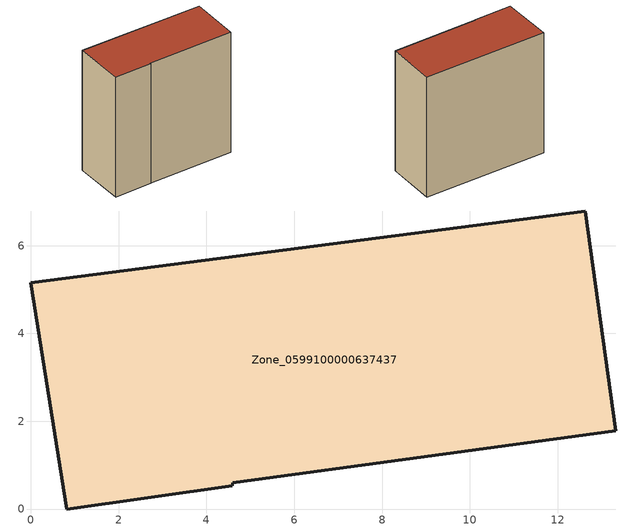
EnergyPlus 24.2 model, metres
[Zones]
Zone_0599100000637437
 floor ground (C_G): 0,5.16 12.63,6.79 13.32,1.78 4.6,0.6 4.59,0.53 0.82,0 z0
 wall outside (C_F): 0.82,0 4.59,0.53 4.6,0.6 13.32,1.78 12.63,6.79 0,5.16 0.82,0 z0:13.21
 roof outside (C_R): 12.63,6.79 0,5.16 0.82,0 4.59,0.53 4.6,0.6 13.32,1.78 z13.21
[BUILDING]
Pand.0599100000637437: North Axis=0; Terrain=City; Loads Convergence Tolerance Value=0.04; Temperature Convergence Tolerance Value=0.4; Solar Distribution=FullExterior; Maximum Number of Warmup Days=25; Minimum Number of Warmup Days=1
[Site:Location]
Rotterdam.The.Hague.AP_ZH_NLD Design_Conditions: Latitude=51.96; Longitude=4.45; Time Zone=1; Elevation=-4.5
[SITE:GROUNDTEMPERATURE:BUILDINGSURFACE]
18, 18, 18, 18, 18, 18, 18, 18, 18, 18, 18, 18
[MATERIAL] Thermal Absorptance=0.9; Solar Absorptance=0.7; Visible Absorptance=0.7
Name | Roughness | Thickness | Conductivity | Density | Specific Heat
G.TI.1946 | MediumSmooth | 0.15 | 1 | 540 | 1210
F.TI.1946 | Rough | 0.3 | 0.857143 | 1920 | 840
R.TI.1946 | MediumRough | 0.2 | 0.1 | 1500 | 1000
[CONSTRUCTION]
C_G: G.TI.1946
C_F: F.TI.1946
C_R: R.TI.1946
[ZONE]
Zone_0599100000637437: Type=1; Multiplier=1; Ceiling Height=Autocalculate; Volume=Autocalculate; Floor Area=autocalculate; Part of Total Floor Area=Yes
[ZONEINFILTRATION:DESIGNFLOWRATE]
Infil_Zone_0599100000637437: Zone or ZoneList or Space or SpaceList=Zone_0599100000637437; Schedule=AlwaysOn; Design Flow Rate Calculation Method=Flow/Area; Flow Rate per Floor Area=0.003; Constant Term Coefficient=1; Temperature Term Coefficient=0; Velocity Term Coefficient=0; Velocity Squared Term Coefficient=0
[HVACTEMPLATE:ZONE:IDEALLOADSAIRSYSTEM]
Zone_0599100000637437: Maximum Heating Supply Air Temperature=50; Minimum Cooling Supply Air Temperature=13; Maximum Heating Supply Air Humidity Ratio=0.0156; Minimum Cooling Supply Air Humidity Ratio=0.0077; Heating Limit=NoLimit; Cooling Limit=NoLimit; Dehumidification Control Type=ConstantSensibleHeatRatio; Cooling Sensible Heat Ratio=0.7; Dehumidification Setpoint=60; Humidification Control Type=None; Humidification Setpoint=30; Outdoor Air Method=None; Outdoor Air Flow Rate per Person=0.00944; Outdoor Air Flow Rate per Zone Floor Area=0; Outdoor Air Flow Rate per Zone=0; Demand Controlled Ventilation Type=None; Outdoor Air Economizer Type=NoEconomizer; Heat Recovery Type=None; Sensible Heat Recovery Effectiveness=0.7; Latent Heat Recovery Effectiveness=0.65
[ZONECONTROL:THERMOSTAT]
ThermostatControl_Zone_0599100000637437: Zone or ZoneList=Zone_0599100000637437; Control Type Schedule=DualSetpointControlType; Control 1=Thermostat_Zone_0599100000637437; Temperature Difference Between Cutout And Setpoint=0
[THERMOSTATSETPOINT:DUALSETPOINT]
Thermostat_Zone_0599100000637437: Heating Setpoint Temperature Schedule=HeatingSetpoint_Zone_0599100000637437; Cooling Setpoint Temperature Schedule=CoolingSetpoint_Zone_0599100000637437
[SCHEDULE:COMPACT]
HeatingSetpoint_Zone_0599100000637437: Through: 12/31, For: AllDays, Until: 24:00, 21
CoolingSetpoint_Zone_0599100000637437: Through: 12/31, For: AllDays, Until: 24:00, 24
DualSetpointControlType: Through: 12/31, For: AllDays, Until: 24:00, 4
AlwaysOn: Through: 12/31, For: AllDays, Until: 24:00, 1
